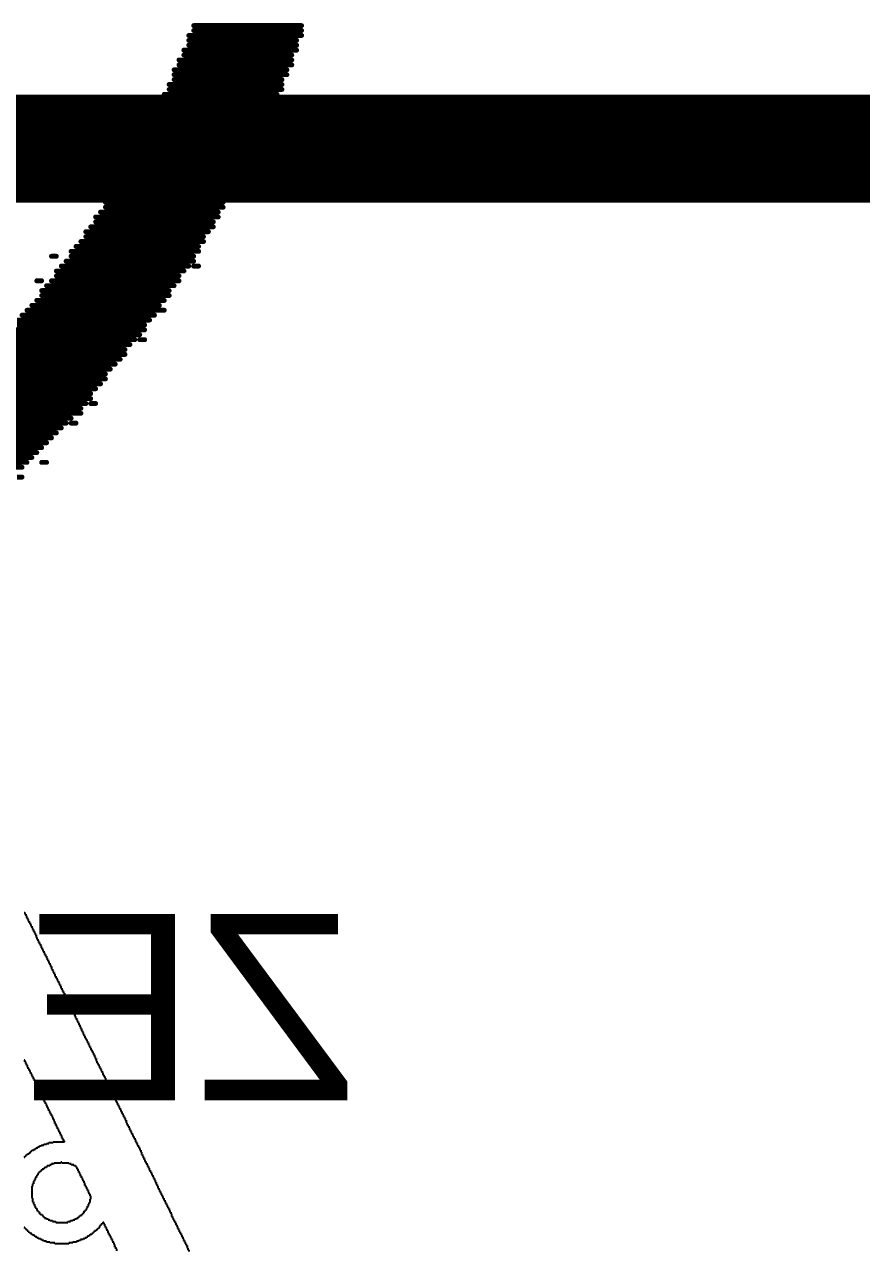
# Model space of a CAD drawing. Header units: millimetres. Extents: x -0.27 to 4.7, y -0.39 to 2.83.
# Drawn here: x 2.3385 to 2.5092, y 1.1684 to 1.4182 of the extents above; entities that cross this region are included whole.
import ezdxf

# ---------------------------------------------------------------- set-up
doc = ezdxf.new("R2010")
doc.units = ezdxf.units.MM
doc.header["$MEASUREMENT"] = 0
for name, color, linetype in [('BottomOverlay', 54, 'Continuous'), ('TopLayer', 1, 'Continuous'), ('TopOverlay', 2, 'Continuous')]:
    doc.layers.add(name, color=color, linetype=linetype)
doc.styles.add('Arial', font='', dxfattribs={"height": 0.2})
doc.styles.get('Arial').set_extended_font_data('Arial')

msp = doc.modelspace()

# ---------------------------------------------------------------- linework, layer by layer
at = {"layer": 'BottomOverlay', "const_width": 0.001}
for points in [[(2.372, 1.416), (2.395, 1.416)], [(2.373, 1.418), (2.395, 1.418)], [(2.373, 1.417), (2.395, 1.417)], [(2.372, 1.415), (2.394, 1.415)], [(2.372, 1.414), (2.394, 1.414)], [(2.37, 1.411), (2.393, 1.411)], [(2.371, 1.413), (2.394, 1.413)], [(2.371, 1.412), (2.393, 1.412)], [(2.369, 1.409), (2.392, 1.409)], [(2.37, 1.41), (2.393, 1.41)], [(2.368, 1.406), (2.391, 1.406)], [(2.369, 1.408), (2.392, 1.408)], [(2.369, 1.407), (2.391, 1.407)], [(2.367, 1.404), (2.39, 1.404)], [(2.368, 1.405), (2.391, 1.405)], [(2.366, 1.402), (2.389, 1.402)], [(2.366, 1.401), (2.389, 1.401)], [(2.367, 1.403), (2.39, 1.403)], [(2.365, 1.4), (2.388, 1.4)], [(2.365, 1.399), (2.389, 1.399)], [(2.362, 1.398), (2.363, 1.398)], [(2.364, 1.398), (2.387, 1.398)], [(2.364, 1.397), (2.388, 1.397)], [(2.362, 1.394), (2.386, 1.394)], [(2.363, 1.396), (2.386, 1.396)], [(2.363, 1.395), (2.386, 1.395)], [(2.361, 1.392), (2.385, 1.392)], [(2.362, 1.393), (2.385, 1.393)], [(2.358, 1.389), (2.383, 1.389)], [(2.359, 1.391), (2.36, 1.391)], [(2.36, 1.39), (2.384, 1.39)], [(2.361, 1.391), (2.385, 1.391)], [(2.384, 1.389), (2.385, 1.389)], [(2.358, 1.387), (2.382, 1.387)], [(2.359, 1.388), (2.383, 1.388)], [(2.356, 1.384), (2.38, 1.384)], [(2.357, 1.385), (2.381, 1.385)], [(2.358, 1.386), (2.382, 1.386)], [(2.353, 1.383), (2.354, 1.383)], [(2.355, 1.382), (2.379, 1.382)], [(2.356, 1.383), (2.38, 1.383)], [(2.353, 1.379), (2.378, 1.379)], [(2.354, 1.38), (2.378, 1.38)], [(2.355, 1.381), (2.379, 1.381)], [(2.352, 1.377), (2.377, 1.377)], [(2.353, 1.378), (2.377, 1.378)], [(2.35, 1.374), (2.375, 1.374)], [(2.351, 1.376), (2.376, 1.376)], [(2.351, 1.375), (2.375, 1.375)], [(2.348, 1.372), (2.374, 1.372)], [(2.349, 1.373), (2.374, 1.373)], [(2.344, 1.371), (2.345, 1.371)], [(2.346, 1.369), (2.372, 1.369)], [(2.347, 1.37), (2.373, 1.37)], [(2.348, 1.371), (2.373, 1.371)], [(2.373, 1.369), (2.374, 1.369)], [(2.345, 1.368), (2.371, 1.368)], [(2.345, 1.367), (2.37, 1.367)], [(2.341, 1.366), (2.342, 1.366)], [(2.342, 1.364), (2.368, 1.364)], [(2.343, 1.365), (2.369, 1.365)], [(2.344, 1.366), (2.37, 1.366)], [(2.341, 1.362), (2.367, 1.362)], [(2.342, 1.363), (2.368, 1.363)], [(2.338, 1.359), (2.365, 1.359)], [(2.339, 1.36), (2.367, 1.36)], [(2.34, 1.361), (2.366, 1.361)], [(2.337, 1.358), (2.364, 1.358)], [(2.337, 1.357), (2.363, 1.357)], [(2.334, 1.354), (2.361, 1.354)], [(2.335, 1.355), (2.362, 1.355)], [(2.336, 1.356), (2.363, 1.356)], [(2.362, 1.354), (2.363, 1.354)], [(2.332, 1.352), (2.359, 1.352)], [(2.333, 1.353), (2.36, 1.353)], [(2.329, 1.349), (2.357, 1.349)], [(2.33, 1.35), (2.358, 1.35)], [(2.331, 1.351), (2.359, 1.351)], [(2.327, 1.347), (2.355, 1.347)], [(2.328, 1.348), (2.356, 1.348)], [(2.324, 1.344), (2.353, 1.344)], [(2.325, 1.345), (2.354, 1.345)], [(2.326, 1.346), (2.355, 1.346)], [(2.322, 1.342), (2.352, 1.342)], [(2.323, 1.343), (2.352, 1.343)], [(2.319, 1.339), (2.35, 1.339)], [(2.32, 1.34), (2.35, 1.34)], [(2.321, 1.341), (2.351, 1.341)], [(2.352, 1.341), (2.353, 1.341)], [(2.317, 1.337), (2.347, 1.337)], [(2.318, 1.338), (2.348, 1.338)], [(2.348, 1.337), (2.349, 1.337)], [(2.313, 1.334), (2.344, 1.334)], [(2.315, 1.336), (2.346, 1.336)], [(2.315, 1.335), (2.345, 1.335)], [(2.311, 1.332), (2.342, 1.332)], [(2.312, 1.333), (2.343, 1.333)], [(2.307, 1.329), (2.339, 1.329)], [(2.308, 1.33), (2.34, 1.33)], [(2.31, 1.331), (2.341, 1.331)], [(2.342, 1.329), (2.343, 1.329)], [(2.306, 1.328), (2.338, 1.328)], [(2.337, 1.326), (2.338, 1.326)]]:
    msp.add_lwpolyline(points, dxfattribs=at)
at = {"layer": 'BottomOverlay', "const_width": 0.0005}
for points in [[(2.37175, 1.416, 1), (2.37225, 1.416, 1)], [(2.37275, 1.418, 1), (2.37325, 1.418, 1)], [(2.37275, 1.417, 1), (2.37325, 1.417, 1)], [(2.39475, 1.418, 1), (2.39525, 1.418, 1)], [(2.39475, 1.417, 1), (2.39525, 1.417, 1)], [(2.39475, 1.416, 1), (2.39525, 1.416, 1)], [(2.37175, 1.415, 1), (2.37225, 1.415, 1)], [(2.37175, 1.414, 1), (2.37225, 1.414, 1)], [(2.39375, 1.415, 1), (2.39425, 1.415, 1)], [(2.39375, 1.414, 1), (2.39425, 1.414, 1)], [(2.36975, 1.411, 1), (2.37025, 1.411, 1)], [(2.37075, 1.413, 1), (2.37125, 1.413, 1)], [(2.37075, 1.412, 1), (2.37125, 1.412, 1)], [(2.39275, 1.412, 1), (2.39325, 1.412, 1)], [(2.39275, 1.411, 1), (2.39325, 1.411, 1)], [(2.39375, 1.413, 1), (2.39425, 1.413, 1)], [(2.36875, 1.409, 1), (2.36925, 1.409, 1)], [(2.36975, 1.41, 1), (2.37025, 1.41, 1)], [(2.39175, 1.409, 1), (2.39225, 1.409, 1)], [(2.39275, 1.41, 1), (2.39325, 1.41, 1)], [(2.36775, 1.406, 1), (2.36825, 1.406, 1)], [(2.36875, 1.408, 1), (2.36925, 1.408, 1)], [(2.36875, 1.407, 1), (2.36925, 1.407, 1)], [(2.39075, 1.407, 1), (2.39125, 1.407, 1)], [(2.39075, 1.406, 1), (2.39125, 1.406, 1)], [(2.39175, 1.408, 1), (2.39225, 1.408, 1)], [(2.36675, 1.404, 1), (2.36725, 1.404, 1)], [(2.36775, 1.405, 1), (2.36825, 1.405, 1)], [(2.38975, 1.404, 1), (2.39025, 1.404, 1)], [(2.39075, 1.405, 1), (2.39125, 1.405, 1)], [(2.36575, 1.402, 1), (2.36625, 1.402, 1)], [(2.36575, 1.401, 1), (2.36625, 1.401, 1)], [(2.36675, 1.403, 1), (2.36725, 1.403, 1)], [(2.38875, 1.402, 1), (2.38925, 1.402, 1)], [(2.38875, 1.401, 1), (2.38925, 1.401, 1)], [(2.38975, 1.403, 1), (2.39025, 1.403, 1)], [(2.36475, 1.4, 1), (2.36525, 1.4, 1)], [(2.36475, 1.399, 1), (2.36525, 1.399, 1)], [(2.38775, 1.4, 1), (2.38825, 1.4, 1)], [(2.38875, 1.399, 1), (2.38925, 1.399, 1)], [(2.36175, 1.398, 1), (2.36225, 1.398, 1)], [(2.36275, 1.398, 1), (2.36325, 1.398, 1)], [(2.36375, 1.398, 1), (2.36425, 1.398, 1)], [(2.36375, 1.397, 1), (2.36425, 1.397, 1)], [(2.38675, 1.398, 1), (2.38725, 1.398, 1)], [(2.38775, 1.397, 1), (2.38825, 1.397, 1)], [(2.36175, 1.394, 1), (2.36225, 1.394, 1)], [(2.36275, 1.396, 1), (2.36325, 1.396, 1)], [(2.36275, 1.395, 1), (2.36325, 1.395, 1)], [(2.38575, 1.396, 1), (2.38625, 1.396, 1)], [(2.38575, 1.395, 1), (2.38625, 1.395, 1)], [(2.38575, 1.394, 1), (2.38625, 1.394, 1)], [(2.36075, 1.392, 1), (2.36125, 1.392, 1)], [(2.36175, 1.393, 1), (2.36225, 1.393, 1)], [(2.38475, 1.393, 1), (2.38525, 1.393, 1)], [(2.38475, 1.392, 1), (2.38525, 1.392, 1)], [(2.35775, 1.389, 1), (2.35825, 1.389, 1)], [(2.35875, 1.391, 1), (2.35925, 1.391, 1)], [(2.35975, 1.391, 1), (2.36025, 1.391, 1)], [(2.35975, 1.39, 1), (2.36025, 1.39, 1)], [(2.36075, 1.391, 1), (2.36125, 1.391, 1)], [(2.38275, 1.389, 1), (2.38325, 1.389, 1)], [(2.38375, 1.39, 1), (2.38425, 1.39, 1)], [(2.38375, 1.389, 1), (2.38425, 1.389, 1)], [(2.38475, 1.391, 1), (2.38525, 1.391, 1)], [(2.38475, 1.389, 1), (2.38525, 1.389, 1)], [(2.35775, 1.387, 1), (2.35825, 1.387, 1)], [(2.35875, 1.388, 1), (2.35925, 1.388, 1)], [(2.38175, 1.387, 1), (2.38225, 1.387, 1)], [(2.38275, 1.388, 1), (2.38325, 1.388, 1)], [(2.35575, 1.384, 1), (2.35625, 1.384, 1)], [(2.35675, 1.385, 1), (2.35725, 1.385, 1)], [(2.35775, 1.386, 1), (2.35825, 1.386, 1)], [(2.37975, 1.384, 1), (2.38025, 1.384, 1)], [(2.38075, 1.385, 1), (2.38125, 1.385, 1)], [(2.38175, 1.386, 1), (2.38225, 1.386, 1)], [(2.35275, 1.383, 1), (2.35325, 1.383, 1)], [(2.35375, 1.383, 1), (2.35425, 1.383, 1)], [(2.35475, 1.382, 1), (2.35525, 1.382, 1)], [(2.35575, 1.383, 1), (2.35625, 1.383, 1)], [(2.37875, 1.382, 1), (2.37925, 1.382, 1)], [(2.37975, 1.383, 1), (2.38025, 1.383, 1)], [(2.35275, 1.379, 1), (2.35325, 1.379, 1)], [(2.35375, 1.38, 1), (2.35425, 1.38, 1)], [(2.35475, 1.381, 1), (2.35525, 1.381, 1)], [(2.37775, 1.38, 1), (2.37825, 1.38, 1)], [(2.37775, 1.379, 1), (2.37825, 1.379, 1)], [(2.37875, 1.381, 1), (2.37925, 1.381, 1)], [(2.35175, 1.377, 1), (2.35225, 1.377, 1)], [(2.35275, 1.378, 1), (2.35325, 1.378, 1)], [(2.37675, 1.378, 1), (2.37725, 1.378, 1)], [(2.37675, 1.377, 1), (2.37725, 1.377, 1)], [(2.34975, 1.374, 1), (2.35025, 1.374, 1)], [(2.35075, 1.376, 1), (2.35125, 1.376, 1)], [(2.35075, 1.375, 1), (2.35125, 1.375, 1)], [(2.37475, 1.375, 1), (2.37525, 1.375, 1)], [(2.37475, 1.374, 1), (2.37525, 1.374, 1)], [(2.37575, 1.376, 1), (2.37625, 1.376, 1)], [(2.34775, 1.372, 1), (2.34825, 1.372, 1)], [(2.34875, 1.373, 1), (2.34925, 1.373, 1)], [(2.37375, 1.373, 1), (2.37425, 1.373, 1)], [(2.37375, 1.372, 1), (2.37425, 1.372, 1)], [(2.34375, 1.371, 1), (2.34425, 1.371, 1)], [(2.34475, 1.371, 1), (2.34525, 1.371, 1)], [(2.34575, 1.369, 1), (2.34625, 1.369, 1)], [(2.34675, 1.37, 1), (2.34725, 1.37, 1)], [(2.34775, 1.371, 1), (2.34825, 1.371, 1)], [(2.37175, 1.369, 1), (2.37225, 1.369, 1)], [(2.37275, 1.371, 1), (2.37325, 1.371, 1)], [(2.37275, 1.37, 1), (2.37325, 1.37, 1)], [(2.37275, 1.369, 1), (2.37325, 1.369, 1)], [(2.37375, 1.369, 1), (2.37425, 1.369, 1)], [(2.34475, 1.368, 1), (2.34525, 1.368, 1)], [(2.34475, 1.367, 1), (2.34525, 1.367, 1)], [(2.36975, 1.367, 1), (2.37025, 1.367, 1)], [(2.37075, 1.368, 1), (2.37125, 1.368, 1)], [(2.34075, 1.366, 1), (2.34125, 1.366, 1)], [(2.34175, 1.366, 1), (2.34225, 1.366, 1)], [(2.34175, 1.364, 1), (2.34225, 1.364, 1)], [(2.34275, 1.365, 1), (2.34325, 1.365, 1)], [(2.34375, 1.366, 1), (2.34425, 1.366, 1)], [(2.36775, 1.364, 1), (2.36825, 1.364, 1)], [(2.36875, 1.365, 1), (2.36925, 1.365, 1)], [(2.36975, 1.366, 1), (2.37025, 1.366, 1)], [(2.34075, 1.362, 1), (2.34125, 1.362, 1)], [(2.34175, 1.363, 1), (2.34225, 1.363, 1)], [(2.36675, 1.362, 1), (2.36725, 1.362, 1)], [(2.36775, 1.363, 1), (2.36825, 1.363, 1)], [(2.33775, 1.359, 1), (2.33825, 1.359, 1)], [(2.33875, 1.36, 1), (2.33925, 1.36, 1)], [(2.33975, 1.361, 1), (2.34025, 1.361, 1)], [(2.36475, 1.359, 1), (2.36525, 1.359, 1)], [(2.36575, 1.361, 1), (2.36625, 1.361, 1)], [(2.36675, 1.36, 1), (2.36725, 1.36, 1)], [(2.36275, 1.357, 1), (2.36325, 1.357, 1)], [(2.36375, 1.358, 1), (2.36425, 1.358, 1)], [(2.36075, 1.354, 1), (2.36125, 1.354, 1)], [(2.36175, 1.355, 1), (2.36225, 1.355, 1)], [(2.36175, 1.354, 1), (2.36225, 1.354, 1)], [(2.36275, 1.356, 1), (2.36325, 1.356, 1)], [(2.36275, 1.354, 1), (2.36325, 1.354, 1)], [(2.35875, 1.352, 1), (2.35925, 1.352, 1)], [(2.35975, 1.353, 1), (2.36025, 1.353, 1)], [(2.35675, 1.349, 1), (2.35725, 1.349, 1)], [(2.35775, 1.35, 1), (2.35825, 1.35, 1)], [(2.35875, 1.351, 1), (2.35925, 1.351, 1)], [(2.35475, 1.347, 1), (2.35525, 1.347, 1)], [(2.35575, 1.348, 1), (2.35625, 1.348, 1)], [(2.35275, 1.344, 1), (2.35325, 1.344, 1)], [(2.35375, 1.345, 1), (2.35425, 1.345, 1)], [(2.35475, 1.346, 1), (2.35525, 1.346, 1)], [(2.35175, 1.343, 1), (2.35225, 1.343, 1)], [(2.35175, 1.342, 1), (2.35225, 1.342, 1)], [(2.34975, 1.34, 1), (2.35025, 1.34, 1)], [(2.34975, 1.339, 1), (2.35025, 1.339, 1)], [(2.35075, 1.341, 1), (2.35125, 1.341, 1)], [(2.35175, 1.341, 1), (2.35225, 1.341, 1)], [(2.35275, 1.341, 1), (2.35325, 1.341, 1)], [(2.34675, 1.337, 1), (2.34725, 1.337, 1)], [(2.34775, 1.338, 1), (2.34825, 1.338, 1)], [(2.34775, 1.337, 1), (2.34825, 1.337, 1)], [(2.34875, 1.337, 1), (2.34925, 1.337, 1)], [(2.34375, 1.334, 1), (2.34425, 1.334, 1)], [(2.34475, 1.335, 1), (2.34525, 1.335, 1)], [(2.34575, 1.336, 1), (2.34625, 1.336, 1)], [(2.34175, 1.332, 1), (2.34225, 1.332, 1)], [(2.34275, 1.333, 1), (2.34325, 1.333, 1)], [(2.33875, 1.329, 1), (2.33925, 1.329, 1)], [(2.33975, 1.33, 1), (2.34025, 1.33, 1)], [(2.34075, 1.331, 1), (2.34125, 1.331, 1)], [(2.34175, 1.329, 1), (2.34225, 1.329, 1)], [(2.34275, 1.329, 1), (2.34325, 1.329, 1)], [(2.33775, 1.328, 1), (2.33825, 1.328, 1)], [(2.33775, 1.326, 1), (2.33825, 1.326, 1)]]:
    msp.add_lwpolyline(points, format="xyb", close=True, dxfattribs=at)
at = {"layer": 'TopLayer', "const_width": 0.022}
msp.add_lwpolyline([(2.21782, 1.39295), (2.545, 1.39295)], dxfattribs=at)
at = {"layer": 'TopOverlay'}
for p, q in [((2.33841, 1.23727), (2.33859, 1.23727)), ((2.33859, 1.23727), (2.33859, 1.23692)), ((2.33859, 1.23692), (2.33876, 1.23692)), ((2.33876, 1.23692), (2.33876, 1.23657)), ((2.33876, 1.23657), (2.33894, 1.23657)), ((2.33894, 1.23657), (2.33894, 1.23622)), ((2.33894, 1.23622), (2.33911, 1.23622)), ((2.33911, 1.23622), (2.33911, 1.23587)), ((2.33911, 1.23587), (2.33928, 1.23587)), ((2.33928, 1.23587), (2.33928, 1.23552)), ((2.33928, 1.23552), (2.33946, 1.23552)), ((2.33946, 1.23552), (2.33946, 1.23517)), ((2.33946, 1.23517), (2.33963, 1.23517)), ((2.33963, 1.23517), (2.33963, 1.23482)), ((2.33963, 1.23482), (2.33981, 1.23482)), ((2.33981, 1.23482), (2.33981, 1.23447)), ((2.33981, 1.23447), (2.33998, 1.23447)), ((2.33998, 1.23447), (2.33998, 1.23412)), ((2.33998, 1.23412), (2.34016, 1.23412)), ((2.34016, 1.23412), (2.34016, 1.23378)), ((2.34016, 1.23378), (2.34033, 1.23378)), ((2.34033, 1.23378), (2.34033, 1.23343)), ((2.34033, 1.23343), (2.34051, 1.23343)), ((2.34051, 1.23343), (2.34051, 1.23308)), ((2.34051, 1.23308), (2.34068, 1.23308)), ((2.34068, 1.23308), (2.34068, 1.23273)), ((2.34068, 1.23273), (2.34086, 1.23273)), ((2.34086, 1.23273), (2.34086, 1.2322)), ((2.34086, 1.2322), (2.34103, 1.2322)), ((2.34103, 1.2322), (2.34103, 1.23185)), ((2.34103, 1.23185), (2.34121, 1.23185)), ((2.34121, 1.23185), (2.34121, 1.2315)), ((2.34121, 1.2315), (2.34138, 1.2315)), ((2.34138, 1.2315), (2.34138, 1.23115)), ((2.34138, 1.23115), (2.34156, 1.23115)), ((2.34156, 1.23115), (2.34156, 1.2308)), ((2.34156, 1.2308), (2.34173, 1.2308)), ((2.34173, 1.2308), (2.34173, 1.23045)), ((2.34173, 1.23045), (2.34191, 1.23045)), ((2.34191, 1.23045), (2.34191, 1.2301)), ((2.34191, 1.2301), (2.34208, 1.2301)), ((2.34208, 1.2301), (2.34208, 1.22975)), ((2.34208, 1.22975), (2.34226, 1.22975)), ((2.34226, 1.22975), (2.34226, 1.2294)), ((2.34226, 1.2294), (2.34243, 1.2294)), ((2.34243, 1.2294), (2.34243, 1.22905)), ((2.34243, 1.22905), (2.34261, 1.22905)), ((2.34261, 1.22905), (2.34261, 1.2287)), ((2.34261, 1.2287), (2.34278, 1.2287)), ((2.34278, 1.2287), (2.34278, 1.22835)), ((2.34278, 1.22835), (2.34296, 1.22835)), ((2.34296, 1.22835), (2.34296, 1.228)), ((2.34296, 1.228), (2.34313, 1.228)), ((2.34313, 1.228), (2.34313, 1.22765)), ((2.34313, 1.22765), (2.34331, 1.22765)), ((2.34331, 1.22765), (2.34331, 1.2273)), ((2.34331, 1.2273), (2.34348, 1.2273)), ((2.34348, 1.2273), (2.34348, 1.22695)), ((2.34348, 1.22695), (2.34366, 1.22695)), ((2.34366, 1.22695), (2.34366, 1.2266)), ((2.34366, 1.2266), (2.34383, 1.2266)), ((2.34383, 1.2266), (2.34383, 1.22625)), ((2.34383, 1.22625), (2.34401, 1.22625)), ((2.34401, 1.22625), (2.34401, 1.22573)), ((2.34401, 1.22573), (2.34418, 1.22573)), ((2.34418, 1.22573), (2.34418, 1.22538)), ((2.34418, 1.22538), (2.34436, 1.22538)), ((2.34436, 1.22538), (2.34436, 1.22503)), ((2.34436, 1.22503), (2.34453, 1.22503)), ((2.34453, 1.22503), (2.34453, 1.22468)), ((2.34453, 1.22468), (2.34471, 1.22468)), ((2.34471, 1.22468), (2.34471, 1.22433)), ((2.34471, 1.22433), (2.34488, 1.22433)), ((2.34488, 1.22433), (2.34488, 1.22398)), ((2.34488, 1.22398), (2.34506, 1.22398)), ((2.34506, 1.22398), (2.34506, 1.22363)), ((2.34506, 1.22363), (2.34523, 1.22363)), ((2.34523, 1.22363), (2.34523, 1.22328)), ((2.34523, 1.22328), (2.34541, 1.22328)), ((2.34541, 1.22328), (2.34541, 1.22293)), ((2.34541, 1.22293), (2.34558, 1.22293)), ((2.34558, 1.22293), (2.34558, 1.22258)), ((2.34558, 1.22258), (2.34576, 1.22258)), ((2.34576, 1.22258), (2.34576, 1.22223)), ((2.34576, 1.22223), (2.34593, 1.22223)), ((2.34593, 1.22223), (2.34593, 1.22188)), ((2.34593, 1.22188), (2.34611, 1.22188)), ((2.34611, 1.22188), (2.34611, 1.22153)), ((2.34611, 1.22153), (2.34628, 1.22153)), ((2.34628, 1.22153), (2.34628, 1.22118)), ((2.34628, 1.22118), (2.34646, 1.22118)), ((2.34646, 1.22118), (2.34646, 1.22083)), ((2.34646, 1.22083), (2.34663, 1.22083)), ((2.34663, 1.22083), (2.34663, 1.22048)), ((2.34663, 1.22048), (2.34681, 1.22048)), ((2.34681, 1.22048), (2.34681, 1.22013)), ((2.34681, 1.22013), (2.34698, 1.22013)), ((2.34698, 1.22013), (2.34698, 1.21961)), ((2.34698, 1.21961), (2.34716, 1.21961)), ((2.34716, 1.21961), (2.34716, 1.21926)), ((2.34716, 1.21926), (2.34733, 1.21926)), ((2.34733, 1.21926), (2.34733, 1.21891)), ((2.34733, 1.21891), (2.34751, 1.21891)), ((2.34751, 1.21891), (2.34751, 1.21856)), ((2.34751, 1.21856), (2.34768, 1.21856)), ((2.34768, 1.21856), (2.34768, 1.21821)), ((2.34768, 1.21821), (2.34786, 1.21821)), ((2.34786, 1.21821), (2.34786, 1.21786)), ((2.34786, 1.21786), (2.34803, 1.21786)), ((2.34803, 1.21786), (2.34803, 1.21751)), ((2.34803, 1.21751), (2.3482, 1.21751)), ((2.3482, 1.21751), (2.3482, 1.21716)), ((2.3482, 1.21716), (2.34838, 1.21716)), ((2.34838, 1.21716), (2.34838, 1.21681)), ((2.34838, 1.21681), (2.34855, 1.21681)), ((2.34855, 1.21681), (2.34855, 1.21646)), ((2.34855, 1.21646), (2.34873, 1.21646)), ((2.34873, 1.21646), (2.34873, 1.21611)), ((2.34873, 1.21611), (2.3489, 1.21611)), ((2.3489, 1.21611), (2.3489, 1.21576)), ((2.3489, 1.21576), (2.34908, 1.21576)), ((2.34908, 1.21576), (2.34908, 1.21541)), ((2.34908, 1.21541), (2.34925, 1.21541)), ((2.34925, 1.21541), (2.34925, 1.21506)), ((2.34925, 1.21506), (2.34943, 1.21506)), ((2.34943, 1.21506), (2.34943, 1.21471)), ((2.34943, 1.21471), (2.3496, 1.21471)), ((2.3496, 1.21471), (2.3496, 1.21436)), ((2.3496, 1.21436), (2.34978, 1.21436)), ((2.34978, 1.21436), (2.34978, 1.21401)), ((2.34978, 1.21401), (2.34995, 1.21401)), ((2.34995, 1.21401), (2.34995, 1.21366)), ((2.34995, 1.21366), (2.35013, 1.21366)), ((2.35013, 1.21366), (2.35013, 1.21314)), ((2.35013, 1.21314), (2.3503, 1.21314)), ((2.3503, 1.21314), (2.3503, 1.21279)), ((2.3503, 1.21279), (2.35048, 1.21279)), ((2.35048, 1.21279), (2.35048, 1.21244)), ((2.35048, 1.21244), (2.35065, 1.21244)), ((2.35065, 1.21244), (2.35065, 1.21209)), ((2.35065, 1.21209), (2.35083, 1.21209)), ((2.35083, 1.21209), (2.35083, 1.21174)), ((2.35083, 1.21174), (2.351, 1.21174)), ((2.351, 1.21174), (2.351, 1.21139)), ((2.351, 1.21139), (2.35118, 1.21139)), ((2.35118, 1.21139), (2.35118, 1.21104)), ((2.35118, 1.21104), (2.35135, 1.21104)), ((2.35135, 1.21104), (2.35135, 1.21069)), ((2.35135, 1.21069), (2.35153, 1.21069)), ((2.35153, 1.21069), (2.35153, 1.21034)), ((2.35153, 1.21034), (2.3517, 1.21034)), ((2.3517, 1.21034), (2.3517, 1.20999)), ((2.3517, 1.20999), (2.35188, 1.20999)), ((2.35188, 1.20999), (2.35188, 1.20964)), ((2.35188, 1.20964), (2.35205, 1.20964)), ((2.35205, 1.20964), (2.35205, 1.20929)), ((2.35205, 1.20929), (2.35223, 1.20929)), ((2.35223, 1.20929), (2.35223, 1.20894)), ((2.33859, 1.20719), (2.33841, 1.20719)), ((2.33859, 1.20684), (2.33859, 1.20719)), ((2.33876, 1.20684), (2.33859, 1.20684)), ((2.33876, 1.20649), (2.33876, 1.20684)), ((2.35223, 1.20894), (2.3524, 1.20894)), ((2.3524, 1.20894), (2.3524, 1.20859)), ((2.3524, 1.20859), (2.35258, 1.20859)), ((2.35258, 1.20859), (2.35258, 1.20824)), ((2.35258, 1.20824), (2.35275, 1.20824)), ((2.35275, 1.20824), (2.35275, 1.20789)), ((2.35275, 1.20789), (2.35293, 1.20789)), ((2.35293, 1.20789), (2.35293, 1.20754)), ((2.35293, 1.20754), (2.3531, 1.20754)), ((2.3531, 1.20754), (2.3531, 1.20701)), ((2.3531, 1.20701), (2.35328, 1.20701)), ((2.35328, 1.20701), (2.35328, 1.20667)), ((2.35328, 1.20667), (2.35345, 1.20667)), ((2.35345, 1.20667), (2.35345, 1.20632)), ((2.33894, 1.20649), (2.33876, 1.20649)), ((2.33894, 1.20614), (2.33894, 1.20649)), ((2.33911, 1.20614), (2.33894, 1.20614)), ((2.33911, 1.20579), (2.33911, 1.20614)), ((2.33928, 1.20579), (2.33911, 1.20579)), ((2.33928, 1.20544), (2.33928, 1.20579)), ((2.33946, 1.20544), (2.33928, 1.20544)), ((2.33946, 1.20509), (2.33946, 1.20544)), ((2.33963, 1.20509), (2.33946, 1.20509)), ((2.33963, 1.20474), (2.33963, 1.20509)), ((2.33981, 1.20474), (2.33963, 1.20474)), ((2.33981, 1.20439), (2.33981, 1.20474)), ((2.33998, 1.20439), (2.33981, 1.20439)), ((2.33998, 1.20404), (2.33998, 1.20439)), ((2.35345, 1.20632), (2.35363, 1.20632)), ((2.35363, 1.20632), (2.35363, 1.20597)), ((2.35363, 1.20597), (2.3538, 1.20597)), ((2.3538, 1.20597), (2.3538, 1.20562)), ((2.3538, 1.20562), (2.35398, 1.20562)), ((2.35398, 1.20562), (2.35398, 1.20527)), ((2.35398, 1.20527), (2.35415, 1.20527)), ((2.35415, 1.20527), (2.35415, 1.20492)), ((2.35415, 1.20492), (2.35433, 1.20492)), ((2.35433, 1.20492), (2.35433, 1.20457)), ((2.35433, 1.20457), (2.3545, 1.20457)), ((2.3545, 1.20457), (2.3545, 1.20422)), ((2.3545, 1.20422), (2.35468, 1.20422)), ((2.35468, 1.20422), (2.35468, 1.20387)), ((2.34016, 1.20404), (2.33998, 1.20404)), ((2.34016, 1.20369), (2.34016, 1.20404)), ((2.34033, 1.20369), (2.34016, 1.20369)), ((2.34033, 1.20334), (2.34033, 1.20369)), ((2.34051, 1.20334), (2.34033, 1.20334)), ((2.34051, 1.20299), (2.34051, 1.20334)), ((2.34068, 1.20299), (2.34051, 1.20299)), ((2.34068, 1.20264), (2.34068, 1.20299)), ((2.34086, 1.20264), (2.34068, 1.20264)), ((2.34086, 1.20229), (2.34086, 1.20264)), ((2.34103, 1.20229), (2.34086, 1.20229)), ((2.34103, 1.20194), (2.34103, 1.20229)), ((2.34121, 1.20194), (2.34103, 1.20194)), ((2.34121, 1.20159), (2.34121, 1.20194)), ((2.35468, 1.20387), (2.35485, 1.20387)), ((2.35485, 1.20387), (2.35485, 1.20352)), ((2.35485, 1.20352), (2.35503, 1.20352)), ((2.35503, 1.20352), (2.35503, 1.20317)), ((2.35503, 1.20317), (2.3552, 1.20317)), ((2.3552, 1.20317), (2.3552, 1.20282)), ((2.3552, 1.20282), (2.35538, 1.20282)), ((2.35538, 1.20282), (2.35538, 1.20247)), ((2.35538, 1.20247), (2.35555, 1.20247)), ((2.35555, 1.20247), (2.35555, 1.20212)), ((2.35555, 1.20212), (2.35573, 1.20212)), ((2.35573, 1.20212), (2.35573, 1.20177)), ((2.35573, 1.20177), (2.3559, 1.20177)), ((2.3559, 1.20177), (2.3559, 1.20142)), ((2.34138, 1.20159), (2.34121, 1.20159)), ((2.34138, 1.20124), (2.34138, 1.20159)), ((2.34156, 1.20124), (2.34138, 1.20124)), ((2.34156, 1.20072), (2.34156, 1.20124)), ((2.34173, 1.20072), (2.34156, 1.20072)), ((2.34173, 1.20037), (2.34173, 1.20072)), ((2.34191, 1.20037), (2.34173, 1.20037)), ((2.34191, 1.20002), (2.34191, 1.20037)), ((2.34208, 1.20002), (2.34191, 1.20002)), ((2.34208, 1.19967), (2.34208, 1.20002)), ((2.34226, 1.19967), (2.34208, 1.19967)), ((2.34226, 1.19932), (2.34226, 1.19967)), ((2.34243, 1.19932), (2.34226, 1.19932)), ((2.34243, 1.19897), (2.34243, 1.19932)), ((2.3559, 1.20142), (2.35608, 1.20142)), ((2.35608, 1.20142), (2.35608, 1.20107)), ((2.35608, 1.20107), (2.35625, 1.20107)), ((2.35625, 1.20107), (2.35625, 1.20054)), ((2.35625, 1.20054), (2.35643, 1.20054)), ((2.35643, 1.20054), (2.35643, 1.20019)), ((2.35643, 1.20019), (2.3566, 1.20019)), ((2.3566, 1.20019), (2.3566, 1.19984)), ((2.3566, 1.19984), (2.35678, 1.19984)), ((2.35678, 1.19984), (2.35678, 1.19949)), ((2.35678, 1.19949), (2.35695, 1.19949)), ((2.35695, 1.19949), (2.35695, 1.19914)), ((2.35695, 1.19914), (2.35712, 1.19914)), ((2.35712, 1.19914), (2.35712, 1.19879)), ((2.34261, 1.19897), (2.34243, 1.19897)), ((2.34261, 1.19862), (2.34261, 1.19897)), ((2.34278, 1.19862), (2.34261, 1.19862)), ((2.34278, 1.19827), (2.34278, 1.19862)), ((2.34296, 1.19827), (2.34278, 1.19827)), ((2.34296, 1.19792), (2.34296, 1.19827)), ((2.34313, 1.19792), (2.34296, 1.19792)), ((2.34313, 1.19757), (2.34313, 1.19792)), ((2.34331, 1.19757), (2.34313, 1.19757)), ((2.34331, 1.19722), (2.34331, 1.19757)), ((2.34348, 1.19722), (2.34331, 1.19722)), ((2.34348, 1.19687), (2.34348, 1.19722)), ((2.34366, 1.19687), (2.34348, 1.19687)), ((2.34366, 1.19652), (2.34366, 1.19687)), ((2.35712, 1.19879), (2.3573, 1.19879)), ((2.3573, 1.19879), (2.3573, 1.19844)), ((2.3573, 1.19844), (2.35747, 1.19844)), ((2.35747, 1.19844), (2.35747, 1.19809)), ((2.35747, 1.19809), (2.35765, 1.19809)), ((2.35765, 1.19809), (2.35765, 1.19774)), ((2.35765, 1.19774), (2.35782, 1.19774)), ((2.35782, 1.19774), (2.35782, 1.1974)), ((2.35782, 1.1974), (2.358, 1.1974)), ((2.358, 1.1974), (2.358, 1.19705)), ((2.358, 1.19705), (2.35817, 1.19705)), ((2.35817, 1.19705), (2.35817, 1.1967)), ((2.35817, 1.1967), (2.35835, 1.1967)), ((2.35835, 1.1967), (2.35835, 1.19635)), ((2.34383, 1.19652), (2.34366, 1.19652)), ((2.34383, 1.19617), (2.34383, 1.19652)), ((2.34401, 1.19617), (2.34383, 1.19617)), ((2.34401, 1.19582), (2.34401, 1.19617)), ((2.34418, 1.19582), (2.34401, 1.19582)), ((2.34418, 1.19547), (2.34418, 1.19582)), ((2.34436, 1.19547), (2.34418, 1.19547)), ((2.34436, 1.19512), (2.34436, 1.19547)), ((2.34453, 1.19512), (2.34436, 1.19512)), ((2.34453, 1.19477), (2.34453, 1.19512)), ((2.34471, 1.19477), (2.34453, 1.19477)), ((2.34471, 1.19425), (2.34471, 1.19477)), ((2.34488, 1.19425), (2.34471, 1.19425)), ((2.34488, 1.1939), (2.34488, 1.19425)), ((2.35835, 1.19635), (2.35852, 1.19635)), ((2.35852, 1.19635), (2.35852, 1.196)), ((2.35852, 1.196), (2.3587, 1.196)), ((2.3587, 1.196), (2.3587, 1.19565)), ((2.3587, 1.19565), (2.35887, 1.19565)), ((2.35887, 1.19565), (2.35887, 1.1953)), ((2.35887, 1.1953), (2.35905, 1.1953)), ((2.35905, 1.1953), (2.35905, 1.19495)), ((2.35905, 1.19495), (2.35922, 1.19495)), ((2.35922, 1.19495), (2.35922, 1.19442)), ((2.35922, 1.19442), (2.3594, 1.19442)), ((2.3594, 1.19442), (2.3594, 1.19407)), ((2.34506, 1.1939), (2.34488, 1.1939)), ((2.34506, 1.19355), (2.34506, 1.1939)), ((2.34523, 1.19355), (2.34506, 1.19355)), ((2.34523, 1.1932), (2.34523, 1.19355)), ((2.34541, 1.1932), (2.34523, 1.1932)), ((2.34541, 1.19285), (2.34541, 1.1932)), ((2.34558, 1.19285), (2.34541, 1.19285)), ((2.34558, 1.1925), (2.34558, 1.19285)), ((2.34576, 1.1925), (2.34558, 1.1925)), ((2.34576, 1.19215), (2.34576, 1.1925)), ((2.34593, 1.19215), (2.34576, 1.19215)), ((2.34593, 1.1918), (2.34593, 1.19215)), ((2.34611, 1.1918), (2.34593, 1.1918)), ((2.34611, 1.19145), (2.34611, 1.1918)), ((2.3594, 1.19407), (2.35957, 1.19407)), ((2.35957, 1.19407), (2.35957, 1.19372)), ((2.35957, 1.19372), (2.35975, 1.19372)), ((2.35975, 1.19372), (2.35975, 1.19337)), ((2.35975, 1.19337), (2.35992, 1.19337)), ((2.35992, 1.19337), (2.35992, 1.19302)), ((2.35992, 1.19302), (2.3601, 1.19302)), ((2.3601, 1.19302), (2.3601, 1.19267)), ((2.3601, 1.19267), (2.36027, 1.19267)), ((2.36027, 1.19267), (2.36027, 1.19232)), ((2.36027, 1.19232), (2.36045, 1.19232)), ((2.36045, 1.19232), (2.36045, 1.19197)), ((2.36045, 1.19197), (2.36062, 1.19197)), ((2.36062, 1.19197), (2.36062, 1.19162)), ((2.34068, 1.189), (2.34068, 1.18917)), ((2.34068, 1.18917), (2.34086, 1.18917)), ((2.34086, 1.18917), (2.34086, 1.18935)), ((2.34086, 1.18935), (2.34121, 1.18935)), ((2.34121, 1.18935), (2.34121, 1.18952)), ((2.34121, 1.18952), (2.34156, 1.18952)), ((2.34156, 1.18952), (2.34156, 1.1897)), ((2.34156, 1.1897), (2.34191, 1.1897)), ((2.34191, 1.1897), (2.34191, 1.18987)), ((2.34191, 1.18987), (2.34243, 1.18987)), ((2.34243, 1.18987), (2.34243, 1.19005)), ((2.34243, 1.19005), (2.34296, 1.19005)), ((2.34296, 1.19005), (2.34296, 1.19022)), ((2.34296, 1.19022), (2.34348, 1.19022)), ((2.34348, 1.19022), (2.34348, 1.1904)), ((2.34348, 1.1904), (2.34436, 1.1904)), ((2.34436, 1.1904), (2.34436, 1.19057)), ((2.34436, 1.19057), (2.34663, 1.19057)), ((2.34628, 1.19145), (2.34611, 1.19145)), ((2.34628, 1.1911), (2.34628, 1.19145)), ((2.34646, 1.1911), (2.34628, 1.1911)), ((2.34646, 1.19075), (2.34646, 1.1911)), ((2.34663, 1.19075), (2.34646, 1.19075)), ((2.34663, 1.19057), (2.34663, 1.19075)), ((2.36062, 1.19162), (2.3608, 1.19162)), ((2.3608, 1.19162), (2.3608, 1.19127)), ((2.3608, 1.19127), (2.36097, 1.19127)), ((2.36097, 1.19127), (2.36097, 1.19092)), ((2.36097, 1.19092), (2.36115, 1.19092)), ((2.36115, 1.19092), (2.36115, 1.19057)), ((2.36115, 1.19057), (2.36132, 1.19057)), ((2.36132, 1.19057), (2.36132, 1.19022)), ((2.36132, 1.19022), (2.3615, 1.19022)), ((2.3615, 1.19022), (2.3615, 1.18987)), ((2.3615, 1.18987), (2.36167, 1.18987)), ((2.36167, 1.18987), (2.36167, 1.18952)), ((2.36167, 1.18952), (2.36185, 1.18952)), ((2.36185, 1.18952), (2.36185, 1.18917)), ((2.36185, 1.18917), (2.36202, 1.18917)), ((2.36202, 1.18917), (2.36202, 1.18882)), ((2.33841, 1.18743), (2.33859, 1.18743)), ((2.33859, 1.18743), (2.33859, 1.1876)), ((2.33859, 1.1876), (2.33876, 1.1876)), ((2.33876, 1.1876), (2.33876, 1.18778)), ((2.33876, 1.18778), (2.33894, 1.18778)), ((2.33894, 1.18778), (2.33894, 1.18795)), ((2.33894, 1.18795), (2.33911, 1.18795)), ((2.33911, 1.18795), (2.33911, 1.18813)), ((2.33911, 1.18813), (2.33946, 1.18813)), ((2.33946, 1.18813), (2.33946, 1.1883)), ((2.33946, 1.1883), (2.33963, 1.1883)), ((2.33963, 1.1883), (2.33963, 1.18847)), ((2.33963, 1.18847), (2.33981, 1.18847)), ((2.33981, 1.18847), (2.33981, 1.18865)), ((2.33981, 1.18865), (2.33998, 1.18865)), ((2.33998, 1.18865), (2.33998, 1.18882)), ((2.33998, 1.18882), (2.34033, 1.18882)), ((2.34033, 1.18882), (2.34033, 1.189)), ((2.34033, 1.189), (2.34068, 1.189)), ((2.36202, 1.18882), (2.3622, 1.18882)), ((2.3622, 1.18882), (2.3622, 1.18847)), ((2.3622, 1.18847), (2.36237, 1.18847)), ((2.36237, 1.18847), (2.36237, 1.18795)), ((2.36237, 1.18795), (2.36255, 1.18795)), ((2.36255, 1.18795), (2.36255, 1.1876)), ((2.36255, 1.1876), (2.36272, 1.1876)), ((2.36272, 1.1876), (2.36272, 1.18725)), ((2.36272, 1.18725), (2.3629, 1.18725)), ((2.3629, 1.18725), (2.3629, 1.1869)), ((2.3629, 1.1869), (2.36307, 1.1869)), ((2.36307, 1.1869), (2.36307, 1.18655)), ((2.34156, 1.18428), (2.34138, 1.18428)), ((2.34138, 1.18428), (2.34138, 1.1841)), ((2.34173, 1.18445), (2.34156, 1.18445)), ((2.34156, 1.18445), (2.34156, 1.18428)), ((2.34191, 1.18463), (2.34173, 1.18463)), ((2.34173, 1.18463), (2.34173, 1.18445)), ((2.34208, 1.1848), (2.34191, 1.1848)), ((2.34191, 1.1848), (2.34191, 1.18463)), ((2.34243, 1.18498), (2.34208, 1.18498)), ((2.34208, 1.18498), (2.34208, 1.1848)), ((2.34261, 1.18515), (2.34243, 1.18515)), ((2.34243, 1.18515), (2.34243, 1.18498)), ((2.34296, 1.18533), (2.34261, 1.18533)), ((2.34261, 1.18533), (2.34261, 1.18515)), ((2.34313, 1.1855), (2.34296, 1.1855)), ((2.34296, 1.1855), (2.34296, 1.18533)), ((2.34366, 1.18568), (2.34313, 1.18568)), ((2.34313, 1.18568), (2.34313, 1.1855)), ((2.34401, 1.18585), (2.34366, 1.18585)), ((2.34366, 1.18585), (2.34366, 1.18568)), ((2.34453, 1.18603), (2.34401, 1.18603)), ((2.34401, 1.18603), (2.34401, 1.18585)), ((2.34593, 1.1862), (2.34453, 1.1862)), ((2.34453, 1.1862), (2.34453, 1.18603)), ((2.34611, 1.18638), (2.34593, 1.18638)), ((2.34593, 1.18638), (2.34593, 1.1862)), ((2.34611, 1.1862), (2.34611, 1.18638)), ((2.34751, 1.1862), (2.34611, 1.1862)), ((2.34751, 1.18603), (2.34751, 1.1862)), ((2.34803, 1.18603), (2.34751, 1.18603)), ((2.34803, 1.18585), (2.34803, 1.18603)), ((2.34855, 1.18585), (2.34803, 1.18585)), ((2.34855, 1.18568), (2.34855, 1.18585)), ((2.3489, 1.18568), (2.34855, 1.18568)), ((2.3489, 1.1855), (2.3489, 1.18568)), ((2.34908, 1.1855), (2.3489, 1.1855)), ((2.34908, 1.18533), (2.34908, 1.1855)), ((2.34925, 1.18533), (2.34908, 1.18533)), ((2.34925, 1.18498), (2.34925, 1.18533)), ((2.34943, 1.18498), (2.34925, 1.18498)), ((2.34943, 1.18463), (2.34943, 1.18498)), ((2.3496, 1.18463), (2.34943, 1.18463)), ((2.3496, 1.18428), (2.3496, 1.18463)), ((2.34978, 1.18428), (2.3496, 1.18428)), ((2.34978, 1.18393), (2.34978, 1.18428)), ((2.36307, 1.18655), (2.36325, 1.18655)), ((2.36325, 1.18655), (2.36325, 1.1862)), ((2.36325, 1.1862), (2.36342, 1.1862)), ((2.36342, 1.1862), (2.36342, 1.18585)), ((2.36342, 1.18585), (2.3636, 1.18585)), ((2.3636, 1.18585), (2.3636, 1.1855)), ((2.3636, 1.1855), (2.36377, 1.1855)), ((2.36377, 1.1855), (2.36377, 1.18515)), ((2.36377, 1.18515), (2.36395, 1.18515)), ((2.36395, 1.18515), (2.36395, 1.1848)), ((2.36395, 1.1848), (2.36412, 1.1848)), ((2.36412, 1.1848), (2.36412, 1.18445)), ((2.36412, 1.18445), (2.3643, 1.18445)), ((2.3643, 1.18445), (2.3643, 1.1841)), ((2.34033, 1.182), (2.34016, 1.182)), ((2.34016, 1.182), (2.34016, 1.18148)), ((2.34051, 1.18253), (2.34033, 1.18253)), ((2.34033, 1.18253), (2.34033, 1.182)), ((2.34068, 1.18288), (2.34051, 1.18288)), ((2.34051, 1.18288), (2.34051, 1.18253)), ((2.34086, 1.18323), (2.34068, 1.18323)), ((2.34068, 1.18323), (2.34068, 1.18288)), ((2.34103, 1.18358), (2.34086, 1.18358)), ((2.34086, 1.18358), (2.34086, 1.18323)), ((2.34121, 1.18375), (2.34103, 1.18375)), ((2.34103, 1.18375), (2.34103, 1.18358)), ((2.34138, 1.1841), (2.34121, 1.1841)), ((2.34121, 1.1841), (2.34121, 1.18375)), ((2.34995, 1.18393), (2.34978, 1.18393)), ((2.34995, 1.18358), (2.34995, 1.18393)), ((2.35013, 1.18358), (2.34995, 1.18358)), ((2.35013, 1.18323), (2.35013, 1.18358)), ((2.3503, 1.18323), (2.35013, 1.18323)), ((2.3503, 1.18288), (2.3503, 1.18323)), ((2.35048, 1.18288), (2.3503, 1.18288)), ((2.35048, 1.18253), (2.35048, 1.18288)), ((2.35065, 1.18253), (2.35048, 1.18253)), ((2.35065, 1.18218), (2.35065, 1.18253)), ((2.35083, 1.18218), (2.35065, 1.18218)), ((2.35083, 1.18165), (2.35083, 1.18218)), ((2.3643, 1.1841), (2.36447, 1.1841)), ((2.36447, 1.1841), (2.36447, 1.18375)), ((2.36447, 1.18375), (2.36465, 1.18375)), ((2.36465, 1.18375), (2.36465, 1.1834)), ((2.36465, 1.1834), (2.36482, 1.1834)), ((2.36482, 1.1834), (2.36482, 1.18305)), ((2.36482, 1.18305), (2.365, 1.18305)), ((2.365, 1.18305), (2.365, 1.1827)), ((2.365, 1.1827), (2.36517, 1.1827)), ((2.36517, 1.1827), (2.36517, 1.18235)), ((2.36517, 1.18235), (2.36535, 1.18235)), ((2.36535, 1.18235), (2.36535, 1.18183)), ((2.36535, 1.18183), (2.36552, 1.18183)), ((2.36552, 1.18183), (2.36552, 1.18148)), ((2.34016, 1.18148), (2.33998, 1.18148)), ((2.33998, 1.18148), (2.33998, 1.17903)), ((2.351, 1.18165), (2.35083, 1.18165)), ((2.351, 1.1813), (2.351, 1.18165)), ((2.35118, 1.1813), (2.351, 1.1813)), ((2.35118, 1.18095), (2.35118, 1.1813)), ((2.35135, 1.18095), (2.35118, 1.18095)), ((2.35135, 1.1806), (2.35135, 1.18095)), ((2.35153, 1.1806), (2.35135, 1.1806)), ((2.35153, 1.18025), (2.35153, 1.1806)), ((2.3517, 1.18025), (2.35153, 1.18025)), ((2.3517, 1.1799), (2.3517, 1.18025)), ((2.35188, 1.1799), (2.3517, 1.1799)), ((2.35188, 1.17955), (2.35188, 1.1799)), ((2.35205, 1.17955), (2.35188, 1.17955)), ((2.35205, 1.17886), (2.35205, 1.17955)), ((2.36552, 1.18148), (2.3657, 1.18148)), ((2.3657, 1.18148), (2.3657, 1.18113)), ((2.3657, 1.18113), (2.36587, 1.18113)), ((2.36587, 1.18113), (2.36587, 1.18078)), ((2.36587, 1.18078), (2.36605, 1.18078)), ((2.36605, 1.18078), (2.36605, 1.18043)), ((2.36605, 1.18043), (2.36622, 1.18043)), ((2.36622, 1.18043), (2.36622, 1.18008)), ((2.36622, 1.18008), (2.36639, 1.18008)), ((2.36639, 1.18008), (2.36639, 1.17973)), ((2.36639, 1.17973), (2.36657, 1.17973)), ((2.36657, 1.17973), (2.36657, 1.17938)), ((2.36657, 1.17938), (2.36674, 1.17938)), ((2.36674, 1.17938), (2.36674, 1.17903)), ((2.33998, 1.17903), (2.34016, 1.17903)), ((2.34016, 1.17903), (2.34016, 1.17833)), ((2.34016, 1.17833), (2.34033, 1.17833)), ((2.34033, 1.17833), (2.34033, 1.17781)), ((2.34033, 1.17781), (2.34051, 1.17781)), ((2.34051, 1.17781), (2.34051, 1.17746)), ((2.34051, 1.17746), (2.34068, 1.17746)), ((2.34068, 1.17746), (2.34068, 1.17711)), ((2.34068, 1.17711), (2.34086, 1.17711)), ((2.34086, 1.17711), (2.34086, 1.17693)), ((2.34086, 1.17693), (2.34103, 1.17693)), ((2.34103, 1.17693), (2.34103, 1.17658)), ((2.351, 1.17658), (2.351, 1.17676)), ((2.351, 1.17676), (2.35118, 1.17676)), ((2.35118, 1.17676), (2.35118, 1.17711)), ((2.35118, 1.17711), (2.35135, 1.17711)), ((2.35135, 1.17711), (2.35135, 1.17746)), ((2.35135, 1.17746), (2.35153, 1.17746)), ((2.35153, 1.17746), (2.35153, 1.17781)), ((2.35153, 1.17781), (2.3517, 1.17781)), ((2.3517, 1.17781), (2.3517, 1.17816)), ((2.3517, 1.17816), (2.35188, 1.17816)), ((2.35188, 1.17816), (2.35188, 1.17886)), ((2.35188, 1.17886), (2.35205, 1.17886)), ((2.36674, 1.17903), (2.36692, 1.17903)), ((2.36692, 1.17903), (2.36692, 1.17868)), ((2.36692, 1.17868), (2.36709, 1.17868)), ((2.36709, 1.17868), (2.36709, 1.17833)), ((2.36709, 1.17833), (2.36727, 1.17833)), ((2.36727, 1.17833), (2.36727, 1.17798)), ((2.36727, 1.17798), (2.36744, 1.17798)), ((2.36744, 1.17798), (2.36744, 1.17763)), ((2.36744, 1.17763), (2.36762, 1.17763)), ((2.36762, 1.17763), (2.36762, 1.17728)), ((2.36762, 1.17728), (2.36779, 1.17728)), ((2.36779, 1.17728), (2.36779, 1.17693)), ((2.36779, 1.17693), (2.36797, 1.17693)), ((2.36797, 1.17693), (2.36797, 1.17658)), ((2.34103, 1.17658), (2.34121, 1.17658)), ((2.34121, 1.17658), (2.34121, 1.17641)), ((2.34121, 1.17641), (2.34138, 1.17641)), ((2.34138, 1.17641), (2.34138, 1.17623)), ((2.34138, 1.17623), (2.34156, 1.17623)), ((2.34156, 1.17623), (2.34156, 1.17588)), ((2.34156, 1.17588), (2.34173, 1.17588)), ((2.34173, 1.17588), (2.34173, 1.17571)), ((2.34173, 1.17571), (2.34208, 1.17571)), ((2.34208, 1.17571), (2.34208, 1.17553)), ((2.34208, 1.17553), (2.34226, 1.17553)), ((2.34226, 1.17553), (2.34226, 1.17536)), ((2.34226, 1.17536), (2.34243, 1.17536)), ((2.34243, 1.17536), (2.34243, 1.17518)), ((2.34243, 1.17518), (2.34261, 1.17518)), ((2.34261, 1.17518), (2.34261, 1.17501)), ((2.34261, 1.17501), (2.34296, 1.17501)), ((2.34296, 1.17501), (2.34296, 1.17483)), ((2.34296, 1.17483), (2.34331, 1.17483)), ((2.34331, 1.17483), (2.34331, 1.17466)), ((2.34331, 1.17466), (2.34366, 1.17466)), ((2.34366, 1.17466), (2.34366, 1.17448)), ((2.34366, 1.17448), (2.34418, 1.17448)), ((2.34418, 1.17448), (2.34418, 1.17431)), ((2.34418, 1.17431), (2.34488, 1.17431)), ((2.34488, 1.17431), (2.34488, 1.17413)), ((2.34733, 1.17413), (2.34733, 1.17431)), ((2.34733, 1.17431), (2.34786, 1.17431)), ((2.34786, 1.17431), (2.34786, 1.17448)), ((2.34786, 1.17448), (2.34838, 1.17448)), ((2.34838, 1.17448), (2.34838, 1.17466)), ((2.34838, 1.17466), (2.34873, 1.17466)), ((2.34873, 1.17466), (2.34873, 1.17483)), ((2.34873, 1.17483), (2.34908, 1.17483)), ((2.34908, 1.17483), (2.34908, 1.17501)), ((2.34908, 1.17501), (2.34943, 1.17501)), ((2.34943, 1.17501), (2.34943, 1.17518)), ((2.34943, 1.17518), (2.3496, 1.17518)), ((2.3496, 1.17518), (2.3496, 1.17536)), ((2.3496, 1.17536), (2.34978, 1.17536)), ((2.34978, 1.17536), (2.34978, 1.17553)), ((2.34978, 1.17553), (2.35013, 1.17553)), ((2.35013, 1.17553), (2.35013, 1.17571)), ((2.35013, 1.17571), (2.3503, 1.17571)), ((2.3503, 1.17571), (2.3503, 1.17588)), ((2.3503, 1.17588), (2.35048, 1.17588)), ((2.35048, 1.17588), (2.35048, 1.17606)), ((2.35048, 1.17606), (2.35065, 1.17606)), ((2.35065, 1.17606), (2.35065, 1.17641)), ((2.35065, 1.17641), (2.35083, 1.17641)), ((2.35083, 1.17641), (2.35083, 1.17658)), ((2.35083, 1.17658), (2.351, 1.17658)), ((2.36797, 1.17658), (2.36814, 1.17658)), ((2.36814, 1.17658), (2.36814, 1.17623)), ((2.36814, 1.17623), (2.36832, 1.17623)), ((2.36832, 1.17623), (2.36832, 1.17588)), ((2.36832, 1.17588), (2.36849, 1.17588)), ((2.36849, 1.17588), (2.36849, 1.17536)), ((2.36849, 1.17536), (2.36867, 1.17536)), ((2.36867, 1.17536), (2.36867, 1.17501)), ((2.36867, 1.17501), (2.36884, 1.17501)), ((2.36884, 1.17501), (2.36884, 1.17466)), ((2.36884, 1.17466), (2.36902, 1.17466)), ((2.36902, 1.17466), (2.36902, 1.17431)), ((2.36902, 1.17431), (2.36919, 1.17431)), ((2.36919, 1.17431), (2.36919, 1.17396)), ((2.33859, 1.17308), (2.33841, 1.17308)), ((2.33859, 1.17291), (2.33859, 1.17308)), ((2.33876, 1.17291), (2.33859, 1.17291)), ((2.33876, 1.17273), (2.33876, 1.17291)), ((2.33894, 1.17273), (2.33876, 1.17273)), ((2.33894, 1.17256), (2.33894, 1.17273)), ((2.33911, 1.17256), (2.33894, 1.17256)), ((2.33911, 1.17238), (2.33911, 1.17256)), ((2.33928, 1.17238), (2.33911, 1.17238)), ((2.33928, 1.17221), (2.33928, 1.17238)), ((2.33946, 1.17221), (2.33928, 1.17221)), ((2.33946, 1.17203), (2.33946, 1.17221)), ((2.33963, 1.17203), (2.33946, 1.17203)), ((2.33963, 1.17186), (2.33963, 1.17203)), ((2.33998, 1.17186), (2.33963, 1.17186)), ((2.33998, 1.17168), (2.33998, 1.17186)), ((2.34016, 1.17168), (2.33998, 1.17168)), ((2.34016, 1.17151), (2.34016, 1.17168)), ((2.34488, 1.17413), (2.34733, 1.17413)), ((2.35223, 1.17168), (2.35188, 1.17168)), ((2.35188, 1.17168), (2.35188, 1.17151)), ((2.3524, 1.17186), (2.35223, 1.17186)), ((2.35223, 1.17186), (2.35223, 1.17168)), ((2.35258, 1.17203), (2.3524, 1.17203)), ((2.3524, 1.17203), (2.3524, 1.17186)), ((2.35275, 1.17221), (2.35258, 1.17221)), ((2.35258, 1.17221), (2.35258, 1.17203)), ((2.3531, 1.17238), (2.35275, 1.17238)), ((2.35275, 1.17238), (2.35275, 1.17221)), ((2.35328, 1.17256), (2.3531, 1.17256)), ((2.3531, 1.17256), (2.3531, 1.17238)), ((2.35345, 1.17273), (2.35328, 1.17273)), ((2.35328, 1.17273), (2.35328, 1.17256)), ((2.35363, 1.17291), (2.35345, 1.17291)), ((2.35345, 1.17291), (2.35345, 1.17273)), ((2.3538, 1.17308), (2.35363, 1.17308)), ((2.35363, 1.17308), (2.35363, 1.17291)), ((2.35398, 1.17343), (2.3538, 1.17343)), ((2.3538, 1.17343), (2.3538, 1.17308)), ((2.35415, 1.17361), (2.35398, 1.17361)), ((2.35398, 1.17361), (2.35398, 1.17343)), ((2.35433, 1.17378), (2.35415, 1.17378)), ((2.35415, 1.17378), (2.35415, 1.17361)), ((2.3545, 1.17396), (2.35433, 1.17396)), ((2.35433, 1.17396), (2.35433, 1.17378)), ((2.35468, 1.17413), (2.3545, 1.17413)), ((2.3545, 1.17413), (2.3545, 1.17396)), ((2.35468, 1.17378), (2.35468, 1.17413)), ((2.35485, 1.17378), (2.35468, 1.17378)), ((2.35485, 1.17343), (2.35485, 1.17378)), ((2.35503, 1.17343), (2.35485, 1.17343)), ((2.35503, 1.17308), (2.35503, 1.17343)), ((2.3552, 1.17308), (2.35503, 1.17308)), ((2.3552, 1.17273), (2.3552, 1.17308)), ((2.35538, 1.17273), (2.3552, 1.17273)), ((2.35538, 1.17238), (2.35538, 1.17273)), ((2.35555, 1.17238), (2.35538, 1.17238)), ((2.35555, 1.17203), (2.35555, 1.17238)), ((2.35573, 1.17203), (2.35555, 1.17203)), ((2.35573, 1.17168), (2.35573, 1.17203)), ((2.3559, 1.17168), (2.35573, 1.17168)), ((2.3559, 1.17133), (2.3559, 1.17168)), ((2.36919, 1.17396), (2.36937, 1.17396)), ((2.36937, 1.17396), (2.36937, 1.17361)), ((2.36937, 1.17361), (2.36954, 1.17361)), ((2.36954, 1.17361), (2.36954, 1.17326)), ((2.36954, 1.17326), (2.36972, 1.17326)), ((2.36972, 1.17326), (2.36972, 1.17291)), ((2.36972, 1.17291), (2.36989, 1.17291)), ((2.36989, 1.17291), (2.36989, 1.17256)), ((2.36989, 1.17256), (2.37007, 1.17256)), ((2.37007, 1.17256), (2.37007, 1.17221)), ((2.37007, 1.17221), (2.37024, 1.17221)), ((2.37024, 1.17221), (2.37024, 1.17186)), ((2.37024, 1.17186), (2.37042, 1.17186)), ((2.37042, 1.17186), (2.37042, 1.17151)), ((2.34051, 1.17151), (2.34016, 1.17151)), ((2.34051, 1.17133), (2.34051, 1.17151)), ((2.34068, 1.17133), (2.34051, 1.17133)), ((2.34068, 1.17116), (2.34068, 1.17133)), ((2.34103, 1.17116), (2.34068, 1.17116)), ((2.34103, 1.17098), (2.34103, 1.17116)), ((2.34138, 1.17098), (2.34103, 1.17098)), ((2.34138, 1.17081), (2.34138, 1.17098)), ((2.34173, 1.17081), (2.34138, 1.17081)), ((2.34173, 1.17063), (2.34173, 1.17081)), ((2.34208, 1.17063), (2.34173, 1.17063)), ((2.34208, 1.17046), (2.34208, 1.17063)), ((2.34243, 1.17046), (2.34208, 1.17046)), ((2.34243, 1.17029), (2.34243, 1.17046)), ((2.34296, 1.17029), (2.34243, 1.17029)), ((2.34296, 1.17011), (2.34296, 1.17029)), ((2.34366, 1.17011), (2.34296, 1.17011)), ((2.34366, 1.16994), (2.34366, 1.17011)), ((2.34471, 1.16994), (2.34366, 1.16994)), ((2.34471, 1.16976), (2.34471, 1.16994)), ((2.34751, 1.16976), (2.34471, 1.16976)), ((2.34838, 1.16994), (2.34751, 1.16994)), ((2.34751, 1.16994), (2.34751, 1.16976)), ((2.34908, 1.17011), (2.34838, 1.17011)), ((2.34838, 1.17011), (2.34838, 1.16994)), ((2.3496, 1.17029), (2.34908, 1.17029)), ((2.34908, 1.17029), (2.34908, 1.17011)), ((2.34995, 1.17046), (2.3496, 1.17046)), ((2.3496, 1.17046), (2.3496, 1.17029)), ((2.35048, 1.17063), (2.34995, 1.17063)), ((2.34995, 1.17063), (2.34995, 1.17046)), ((2.35083, 1.17081), (2.35048, 1.17081)), ((2.35048, 1.17081), (2.35048, 1.17063)), ((2.35118, 1.17098), (2.35083, 1.17098)), ((2.35083, 1.17098), (2.35083, 1.17081)), ((2.35135, 1.17116), (2.35118, 1.17116)), ((2.35118, 1.17116), (2.35118, 1.17098)), ((2.3517, 1.17133), (2.35135, 1.17133)), ((2.35135, 1.17133), (2.35135, 1.17116)), ((2.35188, 1.17151), (2.3517, 1.17151)), ((2.3517, 1.17151), (2.3517, 1.17133)), ((2.35608, 1.17133), (2.3559, 1.17133)), ((2.35608, 1.17098), (2.35608, 1.17133)), ((2.35625, 1.17098), (2.35608, 1.17098)), ((2.35625, 1.17063), (2.35625, 1.17098)), ((2.35643, 1.17063), (2.35625, 1.17063)), ((2.35643, 1.17029), (2.35643, 1.17063)), ((2.3566, 1.17029), (2.35643, 1.17029)), ((2.3566, 1.16994), (2.3566, 1.17029)), ((2.35678, 1.16994), (2.3566, 1.16994)), ((2.35678, 1.16959), (2.35678, 1.16994)), ((2.35695, 1.16959), (2.35678, 1.16959)), ((2.35695, 1.16906), (2.35695, 1.16959)), ((2.37042, 1.17151), (2.37059, 1.17151)), ((2.37059, 1.17151), (2.37059, 1.17116)), ((2.37059, 1.17116), (2.37077, 1.17116)), ((2.37077, 1.17116), (2.37077, 1.17081)), ((2.37077, 1.17081), (2.37094, 1.17081)), ((2.37094, 1.17081), (2.37094, 1.17046)), ((2.37094, 1.17046), (2.37112, 1.17046)), ((2.37112, 1.17046), (2.37112, 1.17011)), ((2.37112, 1.17011), (2.37129, 1.17011)), ((2.37129, 1.17011), (2.37129, 1.16976)), ((2.37129, 1.16976), (2.37147, 1.16976)), ((2.37147, 1.16976), (2.37147, 1.16941)), ((2.37147, 1.16941), (2.37164, 1.16941)), ((2.37164, 1.16941), (2.37164, 1.16889)), ((2.35712, 1.16906), (2.35695, 1.16906)), ((2.35712, 1.16871), (2.35712, 1.16906)), ((2.3573, 1.16871), (2.35712, 1.16871)), ((2.3573, 1.16836), (2.3573, 1.16871)), ((2.37164, 1.16889), (2.37182, 1.16889)), ((2.37182, 1.16889), (2.37182, 1.16854)), ((2.37182, 1.16854), (2.37199, 1.16854)), ((2.37199, 1.16854), (2.37199, 1.16819))]:
    msp.add_line(p, q, dxfattribs=at)

# ---------------------------------------------------------------- texts
at = {"layer": 'BottomOverlay', "style": 'Arial', "text_generation_flag": 2}
msp.add_text('ZERO CARBON FOOTPRINT', height=0.038, rotation=360, dxfattribs=at).set_placement((2.406, 1.199))

doc.saveas('drawing.dxf')
